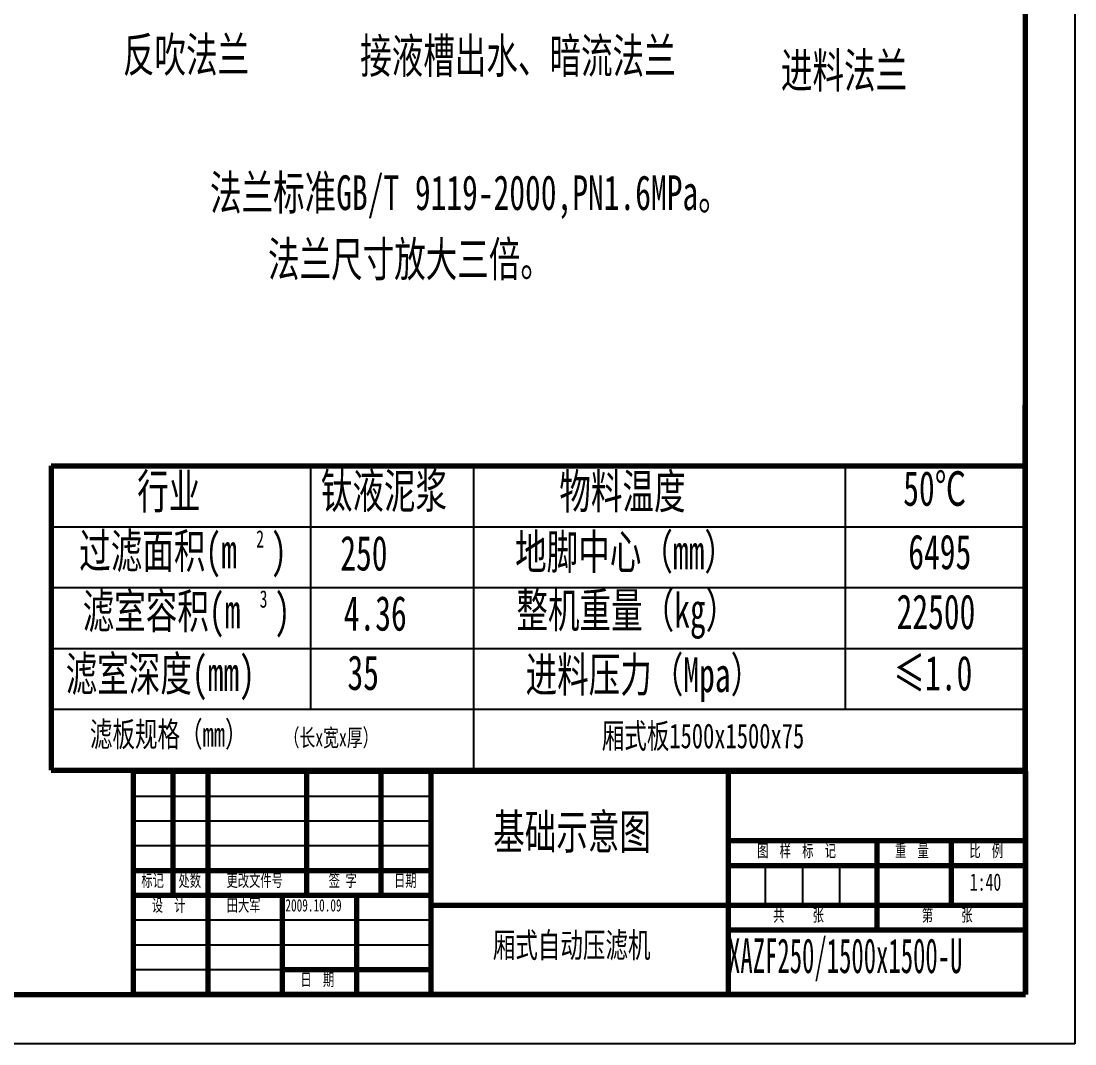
# Model space of a CAD drawing. Header units: millimetres. Extents: x -11880 to 11880, y -8400 to 8400.
# Drawn here: x 3373 to 11880, y -8400 to -147 of the extents above; entities that cross this region are included whole.
import ezdxf

# ---------------------------------------------------------------- set-up
doc = ezdxf.new("R2010")
doc.units = ezdxf.units.MM
for name, color, linetype, lineweight in [('CAXA0', 7, 'Continuous', 70), ('CAXA3', 7, 'Continuous', 25), ('CAXA4', 3, 'Continuous', 25)]:
    doc.layers.add(name, color=color, linetype=linetype, lineweight=lineweight)
doc.styles.add('TextStyle1', font='', dxfattribs={"width": 0.522691})
doc.styles.add('标准', font='', dxfattribs={"width": 0.667})
doc.styles.get('TextStyle1').set_extended_font_data('SimSun')
doc.styles.get('标准').set_extended_font_data('SimSun')

# ---------------------------------------------------------------- blocks, each defined once
blk = doc.blocks.new('CAXBLOCK35', base_point=(11480, -8000))
at = {"layer": 'CAXA0', "linetype": 'Continuous', "lineweight": 70}
for p, q in [((11480, -8000), (11480, 8000)), ((-10880, -8000), (11480, -8000))]:
    blk.add_line(p, q, dxfattribs=at)
at = {"layer": 'CAXA3', "linetype": 'Continuous', "lineweight": 25}
for p, q in [((11880, 8400), (11880, -8400)), ((11880, -8400), (-11880, -8400))]:
    blk.add_line(p, q, dxfattribs=at)
blk = doc.blocks.new('CAXBLOCK37')
at = {"layer": 'CAXA4', "attachment_point": 1, "style": '标准'}
for s, insert, char_height in [('\\fSimSun|b0|i0|p34;过滤面积(m', (3842, -4282.1), 280), ('\\fSimSun|b0|i0|p34;)', (5390.6, -4282.1), 280), ('\\fSimSun|b0|i0|p34;2', (5270.6, -4255.1), 140)]:
    blk.add_mtext(s, dxfattribs=dict(at, insert=insert, char_height=char_height))
blk = doc.blocks.new('CAXBLOCK38')
at = {"layer": 'CAXA4', "attachment_point": 1, "style": '标准'}
for s, insert, char_height in [('\\fSimSun|b0|i0|p34;滤室容积(m', (3870, -4767.1), 280), ('\\fSimSun|b0|i0|p34;3', (5298.7, -4740.1), 140), ('\\fSimSun|b0|i0|p34;)', (5418.6, -4767.1), 280)]:
    blk.add_mtext(s, dxfattribs=dict(at, insert=insert, char_height=char_height))
blk = doc.blocks.new('CAXBLOCK2')
at = {"layer": 'CAXA0', "color": 0, "linetype": 'Continuous', "lineweight": 25, "insert": (7184.3, -6548.2), "char_height": 280, "attachment_point": 1, "style": '标准'}
blk.add_mtext('\\fSimSun|b0|i0|p34;基础示意图', dxfattribs=at)
blk = doc.blocks.new('CAXBLOCK3')
at = {"layer": 'CAXA0', "color": 0, "linetype": 'Continuous', "lineweight": 25, "insert": (9080, -7548.2), "char_height": 280, "attachment_point": 1, "style": 'TextStyle1'}
blk.add_mtext('\\fSimSun|b0|i0|p34;XAZF250/1500x1500-U', dxfattribs=at)
blk = doc.blocks.new('CAXBLOCK4')
at = {"layer": 'CAXA0', "color": 0, "linetype": 'Continuous', "lineweight": 25, "insert": (7180.3, -7503), "char_height": 200, "attachment_point": 1, "style": '标准'}
blk.add_mtext('\\fSimSun|b0|i0|p34;厢式自动压滤机', dxfattribs=at)
blk = doc.blocks.new('CAXBLOCK5')
at = {"layer": 'CAXA0', "color": 0, "linetype": 'Continuous', "lineweight": 25, "insert": (11031.1, -7024.1), "char_height": 140, "attachment_point": 1, "style": '标准'}
blk.add_mtext('\\fSimSun|b0|i0|p34;1:40', dxfattribs=at)
blk = doc.blocks.new('CAXBLOCK9')
at = {"layer": 'CAXA0', "color": 0, "linetype": 'Continuous', "lineweight": 25, "insert": (5032.9, -7231.5), "char_height": 100, "attachment_point": 1, "style": '标准'}
blk.add_mtext('\\fSimSun|b0|i0|p34;田大军', dxfattribs=at)
blk = doc.blocks.new('CAXBLOCK10')
at = {"layer": 'CAXA0', "color": 0, "linetype": 'Continuous', "lineweight": 25, "insert": (5506.6, -7231.5), "char_height": 100, "attachment_point": 1, "style": '标准'}
blk.add_mtext('\\fSimSun|b0|i0|p34;2009.10.09', dxfattribs=at)

msp = doc.modelspace()

# ---------------------------------------------------------------- linework, layer by layer
at = {"layer": 'CAXA0'}
for p, q in [((11476.29, -3245.1), (11476.29, -6190.39)), ((-6146.05, -8000), (4107.85, -8000))]:
    msp.add_line(p, q, dxfattribs=at)
at = {"layer": 'CAXA0', "color": 1, "linetype": 'Continuous', "lineweight": 70}
for p, q in [((3616.7, -3735.98), (11476.29, -3735.98)), ((3616.7, -3735.98), (3616.7, -6190.39)), ((3616.7, -6190.39), (11476.29, -6190.39))]:
    msp.add_line(p, q, dxfattribs=at)
at = {"layer": 'CAXA0', "linetype": 'Continuous', "lineweight": 70}
for p, q in [((4280, -8000), (4280, -6200)), ((4280, -6200), (11480, -6200)), ((4600, -7200), (4600, -6200)), ((4880, -6200), (4880, -8000)), ((5680, -7200), (5680, -6200)), ((6280, -7200), (6280, -6200)), ((6680, -6200), (6680, -8000)), ((9080, -6200), (9080, -8000)), ((11480, -6200), (11480, -8000)), ((9080, -6760), (11480, -6760)), ((10280, -6760), (10280, -7480)), ((10880, -6760), (10880, -7280)), ((9080, -6960), (11480, -6960)), ((4280, -7000), (6680, -7000)), ((4280, -7200), (6680, -7200)), ((5480, -7200), (5480, -8000)), ((6080, -7200), (6080, -8000)), ((6680, -7280), (9080, -7280)), ((9080, -7280), (11480, -7280)), ((9080, -7480), (11480, -7480)), ((5480, -7800), (6680, -7800)), ((11480, -8000), (4280, -8000))]:
    msp.add_line(p, q, dxfattribs=at)
at = {"layer": 'CAXA3', "color": 2, "linetype": 'Continuous', "lineweight": 25}
for p, q in [((5708.74, -3735.98), (5708.74, -5699.51)), ((7024.92, -3735.98), (7024.92, -5699.51)), ((10026.14, -3735.98), (10026.14, -5699.51)), ((3616.7, -4226.86), (11476.29, -4226.86)), ((3616.7, -4717.74), (11476.29, -4717.74)), ((3616.7, -5208.62), (11476.29, -5208.62)), ((3616.7, -5699.51), (11476.29, -5699.51)), ((3616.7, -5699.51), (11476.29, -5699.51)), ((7024.92, -5699.51), (7024.92, -6190.39))]:
    msp.add_line(p, q, dxfattribs=at)
at = {"layer": 'CAXA3', "linetype": 'Continuous', "lineweight": 25}
for p, q in [((4280, -6400), (6680, -6400)), ((4280, -6600), (6680, -6600)), ((4280, -6800), (6680, -6800)), ((9380, -6960), (9380, -7280)), ((9680, -6960), (9680, -7280)), ((9980, -6960), (9980, -7280)), ((4280, -7400), (6680, -7400)), ((4280, -7600), (6680, -7600)), ((4280, -7800), (5480, -7800))]:
    msp.add_line(p, q, dxfattribs=at)

# ---------------------------------------------------------------- block references
at = {"layer": 'CAXA0'}
msp.add_blockref('CAXBLOCK35', (11480, -8000), dxfattribs=at)
at = {"layer": 'CAXA0', "color": 0}
for name in ['CAXBLOCK2', 'CAXBLOCK5', 'CAXBLOCK9', 'CAXBLOCK10', 'CAXBLOCK4', 'CAXBLOCK3']:
    msp.add_blockref(name, (0, 0), dxfattribs=at)
at = {"layer": 'CAXA4', "linetype": 'Continuous', "lineweight": 25}
for name in ['CAXBLOCK37', 'CAXBLOCK38']:
    msp.add_blockref(name, (0, 0), dxfattribs=at)

# ---------------------------------------------------------------- texts
at = {"layer": 'CAXA0', "linetype": 'Continuous', "lineweight": 25, "char_height": 100, "attachment_point": 1, "style": '标准'}
for s, insert in [('\\fSimSun|b0|i0|p34;图  样  标  记', (9315.17, -6791.5)), ('\\fSimSun|b0|i0|p34;重  量', (10427.93, -6791.5)), ('\\fSimSun|b0|i0|p34;比  例', (11027.93, -6791.5)), ('\\fSimSun|b0|i0|p34;标记', (4343.62, -7031.5)), ('\\fSimSun|b0|i0|p34;处数', (4643.62, -7031.5)), ('\\fSimSun|b0|i0|p34;更改文件号', (5031.55, -7031.5)), ('\\fSimSun|b0|i0|p34;签 字', (5855.78, -7031.5)), ('\\fSimSun|b0|i0|p34;日期', (6383.62, -7031.5)), ('\\fSimSun|b0|i0|p34;设  计', (4427.93, -7231.5)), ('\\fSimSun|b0|i0|p34;共     张', (9444.4, -7311.5)), ('\\fSimSun|b0|i0|p34;第     张', (10644.4, -7311.5)), ('\\fSimSun|b0|i0|p34;日  期', (5627.93, -7831.5))]:
    msp.add_mtext(s, dxfattribs=dict(at, insert=insert))
at = {"layer": 'CAXA4', "linetype": 'Continuous', "lineweight": 25, "attachment_point": 1, "style": '标准'}
for s, insert, char_height in [('\\fSimSun|b0|i0|p34;反吹法兰\\P', (4195.42, -278.51), 280), ('\\fSimSun|b0|i0|p34;接液槽出水、暗流法兰\\P', (6109.96, -287.38), 280), ('\\fSimSun|b0|i0|p34;进料法兰\\P', (9506.65, -405.95), 280), ('\\fSimSun|b0|i0|p34;法兰标准GB/T 9119-2000,PN1.6MPa。', (4897.89, -1391.69), 280), ('\\fSimSun|b0|i0|p34;法兰尺寸放大三倍。', (5365.68, -1928.73), 280), ('\\fSimSun|b0|i0|p34;行业', (4310.26, -3801.93), 280), ('\\fSimSun|b0|i0|p34;钛液泥浆', (5792.76, -3797.76), 280), ('\\fSimSun|b0|i0|p34;物料温度', (7718, -3801.93), 280), ('\\fSimSun|b0|i0|p34;50℃', (10493.83, -3778.25), 280), ('\\fSimSun|b0|i0|p34;地脚中心（mm）', (7360.95, -4289.79), 280), ('\\fSimSun|b0|i0|p34;250', (5949.86, -4300.52), 280), ('\\fSimSun|b0|i0|p34;6495', (10534.93, -4289.92), 280), ('\\fSimSun|b0|i0|p34;整机重量（kg）', (7371.47, -4760.92), 280), ('\\fSimSun|b0|i0|p34;4.36', (5977.88, -4785.56), 280), ('\\fSimSun|b0|i0|p34;22500', (10440.59, -4773.35), 280), ('\\fSimSun|b0|i0|p34;滤室深度(mm)', (3732.83, -5273.19), 280), ('\\fSimSun|b0|i0|p34;35', (6007.69, -5264.31), 280), ('\\fSimSun|b0|i0|p34;进料压力（Mpa）', (7445.7, -5280.54), 280), ('\\fSimSun|b0|i0|p34;≤1.0', (10416.43, -5268.04), 280), ('\\fSimSun|b0|i0|p34;滤板规格（mm）', (3928.29, -5801.37), 200), ('\\fSimSun|b0|i0|p34;（长x宽x厚）', (5493.57, -5858.88), 140), ('\\fSimSun|b0|i0|p34;厢式板1500x1500x75', (8060.08, -5814.68), 200)]:
    msp.add_mtext(s, dxfattribs=dict(at, insert=insert, char_height=char_height))

doc.saveas('drawing.dxf')
